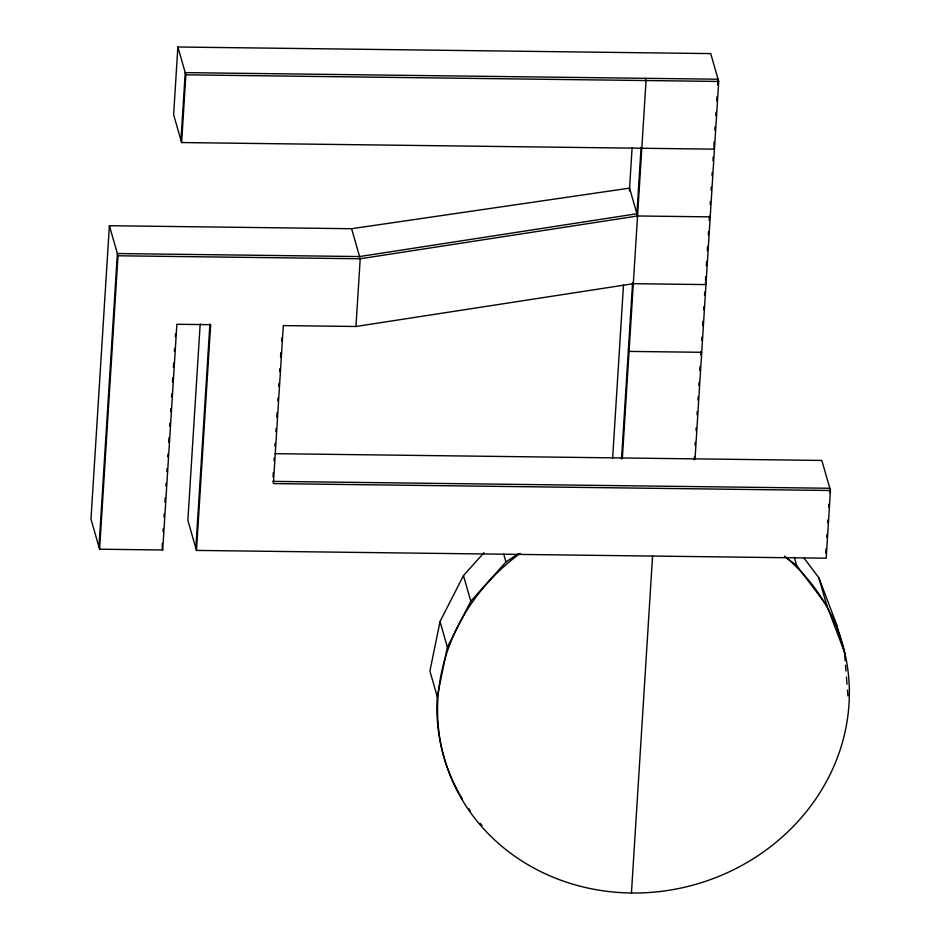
<?xml version="1.0" encoding="UTF-8"?>
<svg xmlns="http://www.w3.org/2000/svg" width="940" height="940" viewBox="0 0 940 940"><rect width="100%" height="100%" fill="white"/><g stroke="black" fill="none" stroke-linecap="round" stroke-linejoin="round"><path stroke-width="1.41" d="M710.217 216.87L637.555 215.977L629.565 188.129L351.595 228.714L109.392 225.718L90.98 519.15L99.605 549.207L162.714 549.994L176.873 324.277L210.642 324.688L196.483 550.417L826.213 558.207L830.455 490.492L821.842 460.436L275.032 453.668M98.97 546.998L117.371 253.553L359.573 256.561L636.92 213.756L641.068 147.474M99.605 549.207L118.005 255.774L109.392 225.718M695.013 459.143L718.712 81.439L710.722 53.603L177.871 47L173.63 114.715L181.608 142.551L714.459 149.155L713.824 146.934M180.974 140.342L185.227 72.627L718.066 79.219L717.702 85.046M181.608 142.551L185.862 74.836L177.871 47M162.174 546.304L162.35 543.379M163.09 531.652L163.266 528.726M164.007 517L164.195 514.062M164.923 502.336L165.205 497.941M165.934 486.215L166.121 483.289M166.862 471.563L167.038 468.625M167.778 456.899L167.966 453.973M168.695 442.247L168.977 437.852M169.705 426.126L169.893 423.188M170.622 411.462L170.81 408.536M171.55 396.809L171.726 393.872M172.466 382.145L172.737 377.751M173.383 367.493L173.665 363.099M174.393 351.372L174.582 348.435M175.322 336.708L175.498 333.782M200.185 323.947L187.859 520.349L196.483 550.417M195.849 548.196L209.914 323.936M273.035 476.991L273.305 472.597M274.045 460.894L274.221 457.968M274.962 446.265L275.138 443.339M275.878 431.636L276.055 428.711M276.795 417.007L277.065 412.613M277.805 400.91L277.982 397.984M278.722 386.281L278.91 383.356M279.638 371.653L279.826 368.727M280.555 357.024L280.837 352.629M281.565 340.926L281.753 338.001M830.455 490.492L273.387 483.595L283.304 325.593L355.966 326.486L360.208 258.77L351.595 228.714M612.621 458.344L623.49 284.985M629.389 191.008L632.103 147.792M621.54 458.955L632.573 282.916M622.351 458.25L646.05 80.535L645.416 78.326M631.445 893L652.583 555.881M694.19 459.86L694.378 456.934M695.107 445.372L695.295 442.294M696.035 430.591L696.211 427.665M697.022 414.716L697.221 411.555M697.938 400.111L698.138 396.927M698.855 385.506L699.066 382.286M699.795 370.583L700.053 366.518M700.782 354.838L700.993 351.548M701.698 340.233L701.898 337.119M702.615 325.639L702.885 321.257M703.614 309.742L703.802 306.652M704.518 295.336L704.718 292.046M705.458 280.367L705.693 276.607M706.375 265.762L706.645 261.379M707.315 250.675L707.585 246.351M708.29 235.094L708.49 231.945M709.207 220.501L709.489 216.094M710.205 204.567L710.393 201.548M711.11 190.162L711.31 186.989M712.015 175.757L712.226 172.42M712.955 160.775L713.19 157.027M713.918 145.5L714.141 141.846M714.87 130.19L715.093 126.771M715.786 115.632L715.998 112.365M716.715 100.838L716.973 96.703M825.755 553.108L826.025 548.784M826.754 537.257L826.93 534.378M827.658 522.851L827.834 519.973M828.645 507.001L828.833 504.122M829.55 492.595L829.82 488.271L272.753 481.374M483.971 552.697L463.467 575.597L440.026 621.552L429.921 671.043L437.264 696.669A207.141 190.256 -16 0 0 458.791 792.796M437.264 696.669L447.381 647.167L470.811 601.224L505.967 561.956L517.987 553.871M637.555 215.977L360.208 258.77L118.005 255.774M355.966 326.486L633.302 283.692L705.964 284.585L705.329 282.376M185.862 74.836L718.712 81.439M701.722 352.3L629.06 351.407L628.425 349.187M785.053 556.703L796.673 565.551L826.848 605.63L844.484 652.09L845.178 660.855M804.205 558.325L818.869 577.795L836.506 624.254L844.484 652.09M818.869 577.795L826.848 605.63M794.277 557.197L796.673 565.551M503.652 553.86L505.967 561.956M463.467 575.597L470.811 601.224M440.026 621.552L447.381 647.167M162.079 547.773L162.714 549.994M845.518 665.238L845.977 671.078M846.435 676.929L847.011 684.226M847.469 690.066L847.927 695.917M836.506 624.254L836.729 627.168M482.055 825.543A207.141 190.256 -16 0 1 480.152 823.381M470.282 810.903A207.141 190.256 -16 0 1 468.613 808.553M462.351 798.941A207.141 190.256 -16 0 1 459.484 794.03M784.454 556.034A207.141 190.256 -16 0 1 785.088 834.414A207.141 190.256 -16 0 1 486.027 831.395A207.141 190.256 -16 0 1 520.102 553.355"/></g></svg>
